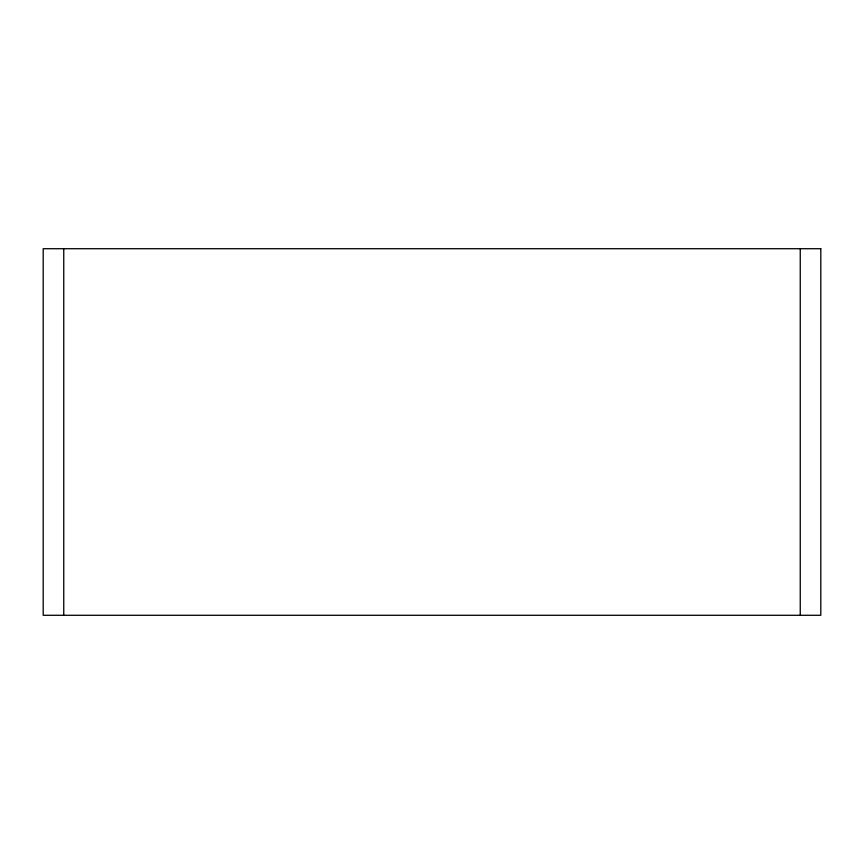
<?xml version="1.0" encoding="UTF-8"?>
<svg xmlns="http://www.w3.org/2000/svg" width="864" height="864" viewBox="0 0 864 864"><rect width="100%" height="100%" fill="white"/><g stroke="black" fill="none" stroke-linecap="round" stroke-linejoin="round"><path stroke-width="1.3" d="M800.248 248.713L800.248 615.287M63.752 248.713L63.752 615.287M820.8 248.713L43.2 248.713L43.2 615.287L820.8 615.287L820.8 248.713"/></g></svg>
